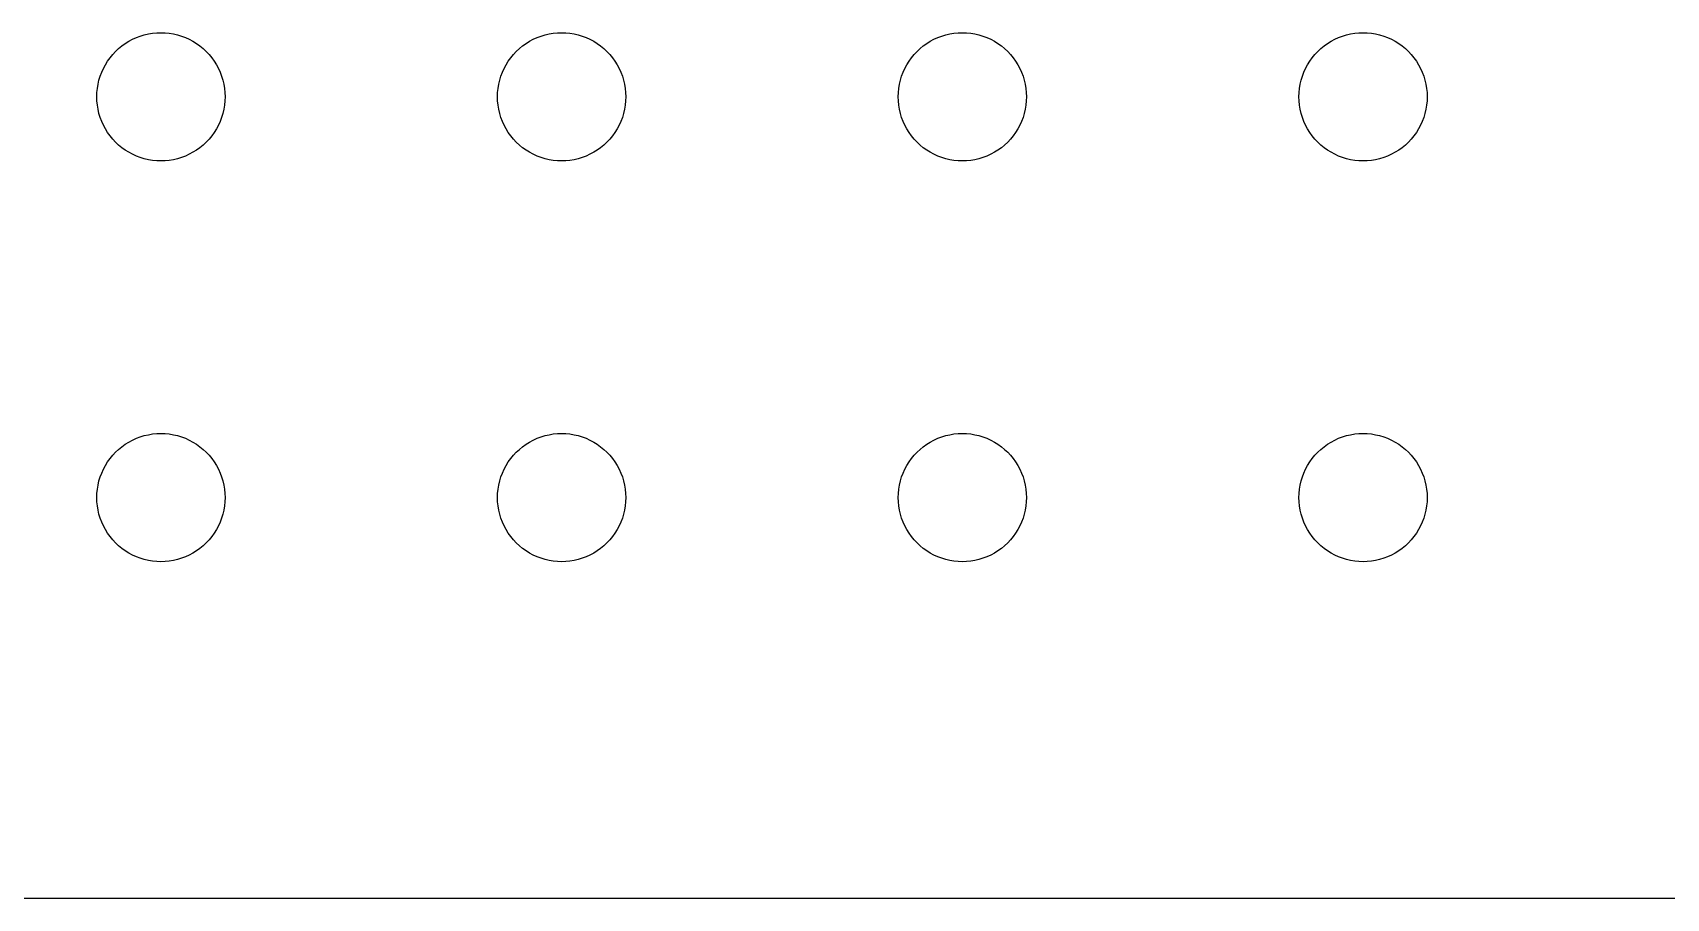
# Model space of a CAD drawing. Header units: metres. Extents: x -80 to 80, y -50 to 50.
# Drawn here: x -3.2 to 37.57, y -50 to -28.4 of the extents above; entities that cross this region are included whole.
import ezdxf

# ---------------------------------------------------------------- set-up
doc = ezdxf.new("R2010")
doc.units = ezdxf.units.M

msp = doc.modelspace()

# ---------------------------------------------------------------- linework, layer by layer
for p, q in [((-0.707657, -28.565), (-0.612289, -28.5218)), ((-0.612289, -28.5218), (-0.514297, -28.4849)), ((-0.514297, -28.4849), (-0.414108, -28.4545)), ((-0.414108, -28.4545), (-0.312134, -28.4307)), ((-0.312134, -28.4307), (-0.208832, -28.4137)), ((-0.208832, -28.4137), (-0.104645, -28.4034)), ((-0.104645, -28.4034), (0, -28.4)), ((0, -28.4), (0.104645, -28.4034)), ((0.104645, -28.4034), (0.208832, -28.4137)), ((0.208832, -28.4137), (0.312134, -28.4307)), ((0.312134, -28.4307), (0.414108, -28.4545)), ((0.414108, -28.4545), (0.514297, -28.4849)), ((0.514297, -28.4849), (0.612289, -28.5218)), ((0.612289, -28.5218), (0.707657, -28.565)), ((9.29233, -28.565), (9.3877, -28.5218)), ((9.3877, -28.5218), (9.48569, -28.4849)), ((9.48569, -28.4849), (9.58588, -28.4545)), ((9.58588, -28.4545), (9.68785, -28.4307)), ((9.68785, -28.4307), (9.79115, -28.4137)), ((9.79115, -28.4137), (9.89534, -28.4034)), ((9.89534, -28.4034), (10, -28.4)), ((10, -28.4), (10.1046, -28.4034)), ((10.1046, -28.4034), (10.2088, -28.4137)), ((10.2088, -28.4137), (10.3121, -28.4307)), ((10.3121, -28.4307), (10.4141, -28.4545)), ((10.4141, -28.4545), (10.5143, -28.4849)), ((10.5143, -28.4849), (10.6123, -28.5218)), ((10.6123, -28.5218), (10.7077, -28.565)), ((19.2923, -28.565), (19.3877, -28.5218)), ((19.3877, -28.5218), (19.4857, -28.4849)), ((19.4857, -28.4849), (19.5859, -28.4545)), ((19.5859, -28.4545), (19.6879, -28.4307)), ((19.6879, -28.4307), (19.7912, -28.4137)), ((19.7912, -28.4137), (19.8953, -28.4034)), ((19.8953, -28.4034), (20, -28.4)), ((20, -28.4), (20.1046, -28.4034)), ((20.1046, -28.4034), (20.2088, -28.4137)), ((20.2088, -28.4137), (20.3121, -28.4307)), ((20.3121, -28.4307), (20.4141, -28.4545)), ((20.4141, -28.4545), (20.5143, -28.4849)), ((20.5143, -28.4849), (20.6123, -28.5218)), ((20.6123, -28.5218), (20.7077, -28.565)), ((29.2923, -28.565), (29.3877, -28.5218)), ((29.3877, -28.5218), (29.4857, -28.4849)), ((29.4857, -28.4849), (29.5859, -28.4545)), ((29.5859, -28.4545), (29.6879, -28.4307)), ((29.6879, -28.4307), (29.7912, -28.4137)), ((29.7912, -28.4137), (29.8953, -28.4034)), ((29.8953, -28.4034), (30, -28.4)), ((30, -28.4), (30.1046, -28.4034)), ((30.1046, -28.4034), (30.2088, -28.4137)), ((30.2088, -28.4137), (30.3121, -28.4307)), ((30.3121, -28.4307), (30.4141, -28.4545)), ((30.4141, -28.4545), (30.5143, -28.4849)), ((30.5143, -28.4849), (30.6123, -28.5218)), ((30.6123, -28.5218), (30.7077, -28.565)), ((-1.26936, -29.026), (-1.20294, -28.945)), ((-1.20294, -28.945), (-1.13136, -28.8686)), ((-1.13136, -28.8686), (-1.05495, -28.797)), ((-1.05495, -28.797), (-0.974014, -28.7306)), ((-0.974014, -28.7306), (-0.888901, -28.6696)), ((-0.888901, -28.6696), (-0.799988, -28.6143)), ((-0.799988, -28.6143), (-0.707657, -28.565)), ((0.707657, -28.565), (0.799988, -28.6143)), ((0.799988, -28.6143), (0.888901, -28.6696)), ((0.888901, -28.6696), (0.974014, -28.7306)), ((0.974014, -28.7306), (1.05495, -28.797)), ((1.05495, -28.797), (1.13136, -28.8686)), ((1.13136, -28.8686), (1.20294, -28.945)), ((1.20294, -28.945), (1.26936, -29.026)), ((8.73062, -29.026), (8.79704, -28.945)), ((8.79704, -28.945), (8.86862, -28.8686)), ((8.86862, -28.8686), (8.94504, -28.797)), ((8.94504, -28.797), (9.02597, -28.7306)), ((9.02597, -28.7306), (9.11108, -28.6696)), ((9.11108, -28.6696), (9.2, -28.6143)), ((9.2, -28.6143), (9.29233, -28.565)), ((10.7077, -28.565), (10.8, -28.6143)), ((10.8, -28.6143), (10.8889, -28.6696)), ((10.8889, -28.6696), (10.974, -28.7306)), ((10.974, -28.7306), (11.0549, -28.797)), ((11.0549, -28.797), (11.1314, -28.8686)), ((11.1314, -28.8686), (11.2029, -28.945)), ((11.2029, -28.945), (11.2694, -29.026)), ((18.7306, -29.026), (18.797, -28.945)), ((18.797, -28.945), (18.8686, -28.8686)), ((18.8686, -28.8686), (18.945, -28.797)), ((18.945, -28.797), (19.026, -28.7306)), ((19.026, -28.7306), (19.1111, -28.6696)), ((19.1111, -28.6696), (19.2, -28.6143)), ((19.2, -28.6143), (19.2923, -28.565)), ((20.7077, -28.565), (20.8, -28.6143)), ((20.8, -28.6143), (20.8889, -28.6696)), ((20.8889, -28.6696), (20.974, -28.7306)), ((20.974, -28.7306), (21.0549, -28.797)), ((21.0549, -28.797), (21.1314, -28.8686)), ((21.1314, -28.8686), (21.2029, -28.945)), ((21.2029, -28.945), (21.2694, -29.026)), ((28.7306, -29.026), (28.797, -28.945)), ((28.797, -28.945), (28.8686, -28.8686)), ((28.8686, -28.8686), (28.945, -28.797)), ((28.945, -28.797), (29.026, -28.7306)), ((29.026, -28.7306), (29.1111, -28.6696)), ((29.1111, -28.6696), (29.2, -28.6143)), ((29.2, -28.6143), (29.2923, -28.565)), ((30.7077, -28.565), (30.8, -28.6143)), ((30.8, -28.6143), (30.8889, -28.6696)), ((30.8889, -28.6696), (30.974, -28.7306)), ((30.974, -28.7306), (31.0549, -28.797)), ((31.0549, -28.797), (31.1314, -28.8686)), ((31.1314, -28.8686), (31.2029, -28.945)), ((31.2029, -28.945), (31.2694, -29.026)), ((-1.4782, -29.3877), (-1.43498, -29.2923)), ((-1.43498, -29.2923), (-1.38564, -29.2)), ((-1.38564, -29.2), (-1.33034, -29.1111)), ((-1.33034, -29.1111), (-1.26936, -29.026)), ((1.26936, -29.026), (1.33034, -29.1111)), ((1.33034, -29.1111), (1.38564, -29.2)), ((1.38564, -29.2), (1.43498, -29.2923)), ((1.43498, -29.2923), (1.4782, -29.3877)), ((8.52179, -29.3877), (8.565, -29.2923)), ((8.565, -29.2923), (8.61435, -29.2)), ((8.61435, -29.2), (8.66965, -29.1111)), ((8.66965, -29.1111), (8.73062, -29.026)), ((11.2694, -29.026), (11.3303, -29.1111)), ((11.3303, -29.1111), (11.3856, -29.2)), ((11.3856, -29.2), (11.435, -29.2923)), ((11.435, -29.2923), (11.4782, -29.3877)), ((18.5218, -29.3877), (18.565, -29.2923)), ((18.565, -29.2923), (18.6143, -29.2)), ((18.6143, -29.2), (18.6696, -29.1111)), ((18.6696, -29.1111), (18.7306, -29.026)), ((21.2694, -29.026), (21.3303, -29.1111)), ((21.3303, -29.1111), (21.3856, -29.2)), ((21.3856, -29.2), (21.435, -29.2923)), ((21.435, -29.2923), (21.4782, -29.3877)), ((28.5218, -29.3877), (28.565, -29.2923)), ((28.565, -29.2923), (28.6143, -29.2)), ((28.6143, -29.2), (28.6696, -29.1111)), ((28.6696, -29.1111), (28.7306, -29.026)), ((31.2694, -29.026), (31.3303, -29.1111)), ((31.3303, -29.1111), (31.3856, -29.2)), ((31.3856, -29.2), (31.435, -29.2923)), ((31.435, -29.2923), (31.4782, -29.3877)), ((-1.5863, -29.7912), (-1.56924, -29.6879)), ((-1.56924, -29.6879), (-1.54547, -29.5859)), ((-1.54547, -29.5859), (-1.51508, -29.4857)), ((-1.51508, -29.4857), (-1.4782, -29.3877)), ((1.4782, -29.3877), (1.51508, -29.4857)), ((1.51508, -29.4857), (1.54547, -29.5859)), ((1.54547, -29.5859), (1.56924, -29.6879)), ((1.56924, -29.6879), (1.5863, -29.7912)), ((8.41368, -29.7912), (8.43074, -29.6879)), ((8.43074, -29.6879), (8.45451, -29.5859)), ((8.45451, -29.5859), (8.48491, -29.4857)), ((8.48491, -29.4857), (8.52179, -29.3877)), ((11.4782, -29.3877), (11.5151, -29.4857)), ((11.5151, -29.4857), (11.5455, -29.5859)), ((11.5455, -29.5859), (11.5692, -29.6879)), ((11.5692, -29.6879), (11.5863, -29.7912)), ((18.4137, -29.7912), (18.4307, -29.6879)), ((18.4307, -29.6879), (18.4545, -29.5859)), ((18.4545, -29.5859), (18.4849, -29.4857)), ((18.4849, -29.4857), (18.5218, -29.3877)), ((21.4782, -29.3877), (21.5151, -29.4857)), ((21.5151, -29.4857), (21.5455, -29.5859)), ((21.5455, -29.5859), (21.5692, -29.6879)), ((21.5692, -29.6879), (21.5863, -29.7912)), ((28.4137, -29.7912), (28.4307, -29.6879)), ((28.4307, -29.6879), (28.4545, -29.5859)), ((28.4545, -29.5859), (28.4849, -29.4857)), ((28.4849, -29.4857), (28.5218, -29.3877)), ((31.4782, -29.3877), (31.5151, -29.4857)), ((31.5151, -29.4857), (31.5455, -29.5859)), ((31.5455, -29.5859), (31.5692, -29.6879)), ((31.5692, -29.6879), (31.5863, -29.7912)), ((-1.59999, -30), (-1.59657, -29.8953)), ((-1.59657, -30.1046), (-1.59999, -30)), ((-1.59657, -29.8953), (-1.5863, -29.7912)), ((-1.5863, -30.2088), (-1.59657, -30.1046)), ((1.5863, -29.7912), (1.59657, -29.8953)), ((1.59657, -30.1046), (1.5863, -30.2088)), ((1.59657, -29.8953), (1.59999, -30)), ((1.59999, -30), (1.59657, -30.1046)), ((8.39999, -30), (8.40341, -29.8953)), ((8.40341, -30.1046), (8.39999, -30)), ((8.40341, -29.8953), (8.41368, -29.7912)), ((8.41368, -30.2088), (8.40341, -30.1046)), ((11.5863, -29.7912), (11.5966, -29.8953)), ((11.5966, -30.1046), (11.5863, -30.2088)), ((11.5966, -29.8953), (11.6, -30)), ((11.6, -30), (11.5966, -30.1046)), ((18.4, -30), (18.4034, -29.8953)), ((18.4034, -30.1046), (18.4, -30)), ((18.4034, -29.8953), (18.4137, -29.7912)), ((18.4137, -30.2088), (18.4034, -30.1046)), ((21.5863, -29.7912), (21.5966, -29.8953)), ((21.5966, -30.1046), (21.5863, -30.2088)), ((21.5966, -29.8953), (21.6, -30)), ((21.6, -30), (21.5966, -30.1046)), ((28.4, -30), (28.4034, -29.8953)), ((28.4034, -30.1046), (28.4, -30)), ((28.4034, -29.8953), (28.4137, -29.7912)), ((28.4137, -30.2088), (28.4034, -30.1046)), ((31.5863, -29.7912), (31.5966, -29.8953)), ((31.5966, -30.1046), (31.5863, -30.2088)), ((31.5966, -29.8953), (31.6, -30)), ((31.6, -30), (31.5966, -30.1046)), ((-1.56924, -30.3121), (-1.5863, -30.2088)), ((-1.54547, -30.4141), (-1.56924, -30.3121)), ((-1.51508, -30.5143), (-1.54547, -30.4141)), ((-1.4782, -30.6123), (-1.51508, -30.5143)), ((1.51508, -30.5143), (1.4782, -30.6123)), ((1.54547, -30.4141), (1.51508, -30.5143)), ((1.56924, -30.3121), (1.54547, -30.4141)), ((1.5863, -30.2088), (1.56924, -30.3121)), ((8.43074, -30.3121), (8.41368, -30.2088)), ((8.45451, -30.4141), (8.43074, -30.3121)), ((8.48491, -30.5143), (8.45451, -30.4141)), ((8.52179, -30.6123), (8.48491, -30.5143)), ((11.5151, -30.5143), (11.4782, -30.6123)), ((11.5455, -30.4141), (11.5151, -30.5143)), ((11.5692, -30.3121), (11.5455, -30.4141)), ((11.5863, -30.2088), (11.5692, -30.3121)), ((18.4307, -30.3121), (18.4137, -30.2088)), ((18.4545, -30.4141), (18.4307, -30.3121)), ((18.4849, -30.5143), (18.4545, -30.4141)), ((18.5218, -30.6123), (18.4849, -30.5143)), ((21.5151, -30.5143), (21.4782, -30.6123)), ((21.5455, -30.4141), (21.5151, -30.5143)), ((21.5692, -30.3121), (21.5455, -30.4141)), ((21.5863, -30.2088), (21.5692, -30.3121)), ((28.4307, -30.3121), (28.4137, -30.2088)), ((28.4545, -30.4141), (28.4307, -30.3121)), ((28.4849, -30.5143), (28.4545, -30.4141)), ((28.5218, -30.6123), (28.4849, -30.5143)), ((31.5151, -30.5143), (31.4782, -30.6123)), ((31.5455, -30.4141), (31.5151, -30.5143)), ((31.5692, -30.3121), (31.5455, -30.4141)), ((31.5863, -30.2088), (31.5692, -30.3121)), ((-1.43498, -30.7077), (-1.4782, -30.6123)), ((-1.38564, -30.8), (-1.43498, -30.7077)), ((-1.33034, -30.8889), (-1.38564, -30.8)), ((-1.26936, -30.974), (-1.33034, -30.8889)), ((-1.20294, -31.0549), (-1.26936, -30.974)), ((1.26936, -30.974), (1.20294, -31.0549)), ((1.33034, -30.8889), (1.26936, -30.974)), ((1.38564, -30.8), (1.33034, -30.8889)), ((1.43498, -30.7077), (1.38564, -30.8)), ((1.4782, -30.6123), (1.43498, -30.7077)), ((8.565, -30.7077), (8.52179, -30.6123)), ((8.61435, -30.8), (8.565, -30.7077)), ((8.66965, -30.8889), (8.61435, -30.8)), ((8.73062, -30.974), (8.66965, -30.8889)), ((8.79704, -31.0549), (8.73062, -30.974)), ((11.2694, -30.974), (11.2029, -31.0549)), ((11.3303, -30.8889), (11.2694, -30.974)), ((11.3856, -30.8), (11.3303, -30.8889)), ((11.435, -30.7077), (11.3856, -30.8)), ((11.4782, -30.6123), (11.435, -30.7077)), ((18.565, -30.7077), (18.5218, -30.6123)), ((18.6143, -30.8), (18.565, -30.7077)), ((18.6696, -30.8889), (18.6143, -30.8)), ((18.7306, -30.974), (18.6696, -30.8889)), ((18.797, -31.0549), (18.7306, -30.974)), ((21.2694, -30.974), (21.2029, -31.0549)), ((21.3303, -30.8889), (21.2694, -30.974)), ((21.3856, -30.8), (21.3303, -30.8889)), ((21.435, -30.7077), (21.3856, -30.8)), ((21.4782, -30.6123), (21.435, -30.7077)), ((28.565, -30.7077), (28.5218, -30.6123)), ((28.6143, -30.8), (28.565, -30.7077)), ((28.6696, -30.8889), (28.6143, -30.8)), ((28.7306, -30.974), (28.6696, -30.8889)), ((28.797, -31.0549), (28.7306, -30.974)), ((31.2694, -30.974), (31.2029, -31.0549)), ((31.3303, -30.8889), (31.2694, -30.974)), ((31.3856, -30.8), (31.3303, -30.8889)), ((31.435, -30.7077), (31.3856, -30.8)), ((31.4782, -30.6123), (31.435, -30.7077)), ((-1.13136, -31.1314), (-1.20294, -31.0549)), ((-1.05495, -31.2029), (-1.13136, -31.1314)), ((-0.974014, -31.2694), (-1.05495, -31.2029)), ((-0.888901, -31.3303), (-0.974014, -31.2694)), ((-0.799988, -31.3856), (-0.888901, -31.3303)), ((-0.707657, -31.435), (-0.799988, -31.3856)), ((0.799988, -31.3856), (0.707657, -31.435)), ((0.888901, -31.3303), (0.799988, -31.3856)), ((0.974014, -31.2694), (0.888901, -31.3303)), ((1.05495, -31.2029), (0.974014, -31.2694)), ((1.13136, -31.1314), (1.05495, -31.2029)), ((1.20294, -31.0549), (1.13136, -31.1314)), ((8.86862, -31.1314), (8.79704, -31.0549)), ((8.94504, -31.2029), (8.86862, -31.1314)), ((9.02597, -31.2694), (8.94504, -31.2029)), ((9.11108, -31.3303), (9.02597, -31.2694)), ((9.2, -31.3856), (9.11108, -31.3303)), ((9.29233, -31.435), (9.2, -31.3856)), ((10.8, -31.3856), (10.7077, -31.435)), ((10.8889, -31.3303), (10.8, -31.3856)), ((10.974, -31.2694), (10.8889, -31.3303)), ((11.0549, -31.2029), (10.974, -31.2694)), ((11.1314, -31.1314), (11.0549, -31.2029)), ((11.2029, -31.0549), (11.1314, -31.1314)), ((18.8686, -31.1314), (18.797, -31.0549)), ((18.945, -31.2029), (18.8686, -31.1314)), ((19.026, -31.2694), (18.945, -31.2029)), ((19.1111, -31.3303), (19.026, -31.2694)), ((19.2, -31.3856), (19.1111, -31.3303)), ((19.2923, -31.435), (19.2, -31.3856)), ((20.8, -31.3856), (20.7077, -31.435)), ((20.8889, -31.3303), (20.8, -31.3856)), ((20.974, -31.2694), (20.8889, -31.3303)), ((21.0549, -31.2029), (20.974, -31.2694)), ((21.1314, -31.1314), (21.0549, -31.2029)), ((21.2029, -31.0549), (21.1314, -31.1314)), ((28.8686, -31.1314), (28.797, -31.0549)), ((28.945, -31.2029), (28.8686, -31.1314)), ((29.026, -31.2694), (28.945, -31.2029)), ((29.1111, -31.3303), (29.026, -31.2694)), ((29.2, -31.3856), (29.1111, -31.3303)), ((29.2923, -31.435), (29.2, -31.3856)), ((30.8, -31.3856), (30.7077, -31.435)), ((30.8889, -31.3303), (30.8, -31.3856)), ((30.974, -31.2694), (30.8889, -31.3303)), ((31.0549, -31.2029), (30.974, -31.2694)), ((31.1314, -31.1314), (31.0549, -31.2029)), ((31.2029, -31.0549), (31.1314, -31.1314)), ((-0.612289, -31.4782), (-0.707657, -31.435)), ((-0.514297, -31.5151), (-0.612289, -31.4782)), ((-0.414108, -31.5455), (-0.514297, -31.5151)), ((-0.312134, -31.5692), (-0.414108, -31.5455)), ((-0.208832, -31.5863), (-0.312134, -31.5692)), ((-0.104645, -31.5966), (-0.208832, -31.5863)), ((0, -31.6), (-0.104645, -31.5966)), ((0.104645, -31.5966), (0, -31.6)), ((0.208832, -31.5863), (0.104645, -31.5966)), ((0.312134, -31.5692), (0.208832, -31.5863)), ((0.414108, -31.5455), (0.312134, -31.5692)), ((0.514297, -31.5151), (0.414108, -31.5455)), ((0.612289, -31.4782), (0.514297, -31.5151)), ((0.707657, -31.435), (0.612289, -31.4782)), ((9.3877, -31.4782), (9.29233, -31.435)), ((9.48569, -31.5151), (9.3877, -31.4782)), ((9.58588, -31.5455), (9.48569, -31.5151)), ((9.68785, -31.5692), (9.58588, -31.5455)), ((9.79115, -31.5863), (9.68785, -31.5692)), ((9.89534, -31.5966), (9.79115, -31.5863)), ((10, -31.6), (9.89534, -31.5966)), ((10.1046, -31.5966), (10, -31.6)), ((10.2088, -31.5863), (10.1046, -31.5966)), ((10.3121, -31.5692), (10.2088, -31.5863)), ((10.4141, -31.5455), (10.3121, -31.5692)), ((10.5143, -31.5151), (10.4141, -31.5455)), ((10.6123, -31.4782), (10.5143, -31.5151)), ((10.7077, -31.435), (10.6123, -31.4782)), ((19.3877, -31.4782), (19.2923, -31.435)), ((19.4857, -31.5151), (19.3877, -31.4782)), ((19.5859, -31.5455), (19.4857, -31.5151)), ((19.6879, -31.5692), (19.5859, -31.5455)), ((19.7912, -31.5863), (19.6879, -31.5692)), ((19.8953, -31.5966), (19.7912, -31.5863)), ((20, -31.6), (19.8953, -31.5966)), ((20.1046, -31.5966), (20, -31.6)), ((20.2088, -31.5863), (20.1046, -31.5966)), ((20.3121, -31.5692), (20.2088, -31.5863)), ((20.4141, -31.5455), (20.3121, -31.5692)), ((20.5143, -31.5151), (20.4141, -31.5455)), ((20.6123, -31.4782), (20.5143, -31.5151)), ((20.7077, -31.435), (20.6123, -31.4782)), ((29.3877, -31.4782), (29.2923, -31.435)), ((29.4857, -31.5151), (29.3877, -31.4782)), ((29.5859, -31.5455), (29.4857, -31.5151)), ((29.6879, -31.5692), (29.5859, -31.5455)), ((29.7912, -31.5863), (29.6879, -31.5692)), ((29.8953, -31.5966), (29.7912, -31.5863)), ((30, -31.6), (29.8953, -31.5966)), ((30.1046, -31.5966), (30, -31.6)), ((30.2088, -31.5863), (30.1046, -31.5966)), ((30.3121, -31.5692), (30.2088, -31.5863)), ((30.4141, -31.5455), (30.3121, -31.5692)), ((30.5143, -31.5151), (30.4141, -31.5455)), ((30.6123, -31.4782), (30.5143, -31.5151)), ((30.7077, -31.435), (30.6123, -31.4782)), ((-0.974014, -38.7306), (-0.888901, -38.6696)), ((-0.888901, -38.6696), (-0.799988, -38.6143)), ((-0.799988, -38.6143), (-0.707657, -38.565)), ((-0.707657, -38.565), (-0.612289, -38.5218)), ((-0.612289, -38.5218), (-0.514297, -38.4849)), ((-0.514297, -38.4849), (-0.414108, -38.4545)), ((-0.414108, -38.4545), (-0.312134, -38.4307)), ((-0.312134, -38.4307), (-0.208832, -38.4137)), ((-0.208832, -38.4137), (-0.104645, -38.4034)), ((-0.104645, -38.4034), (0, -38.4)), ((0, -38.4), (0.104645, -38.4034)), ((0.104645, -38.4034), (0.208832, -38.4137)), ((0.208832, -38.4137), (0.312134, -38.4307)), ((0.312134, -38.4307), (0.414108, -38.4545)), ((0.414108, -38.4545), (0.514297, -38.4849)), ((0.514297, -38.4849), (0.612289, -38.5218)), ((0.612289, -38.5218), (0.707657, -38.565)), ((0.707657, -38.565), (0.799988, -38.6143)), ((0.799988, -38.6143), (0.888901, -38.6696)), ((0.888901, -38.6696), (0.974014, -38.7306)), ((9.02597, -38.7306), (9.11108, -38.6696)), ((9.11108, -38.6696), (9.2, -38.6143)), ((9.2, -38.6143), (9.29233, -38.565)), ((9.29233, -38.565), (9.3877, -38.5218)), ((9.3877, -38.5218), (9.48569, -38.4849)), ((9.48569, -38.4849), (9.58588, -38.4545)), ((9.58588, -38.4545), (9.68785, -38.4307)), ((9.68785, -38.4307), (9.79115, -38.4137)), ((9.79115, -38.4137), (9.89534, -38.4034)), ((9.89534, -38.4034), (10, -38.4)), ((10, -38.4), (10.1046, -38.4034)), ((10.1046, -38.4034), (10.2088, -38.4137)), ((10.2088, -38.4137), (10.3121, -38.4307)), ((10.3121, -38.4307), (10.4141, -38.4545)), ((10.4141, -38.4545), (10.5143, -38.4849)), ((10.5143, -38.4849), (10.6123, -38.5218)), ((10.6123, -38.5218), (10.7077, -38.565)), ((10.7077, -38.565), (10.8, -38.6143)), ((10.8, -38.6143), (10.8889, -38.6696)), ((10.8889, -38.6696), (10.974, -38.7306)), ((19.026, -38.7306), (19.1111, -38.6696)), ((19.1111, -38.6696), (19.2, -38.6143)), ((19.2, -38.6143), (19.2923, -38.565)), ((19.2923, -38.565), (19.3877, -38.5218)), ((19.3877, -38.5218), (19.4857, -38.4849)), ((19.4857, -38.4849), (19.5859, -38.4545)), ((19.5859, -38.4545), (19.6879, -38.4307)), ((19.6879, -38.4307), (19.7912, -38.4137)), ((19.7912, -38.4137), (19.8953, -38.4034)), ((19.8953, -38.4034), (20, -38.4)), ((20, -38.4), (20.1046, -38.4034)), ((20.1046, -38.4034), (20.2088, -38.4137)), ((20.2088, -38.4137), (20.3121, -38.4307)), ((20.3121, -38.4307), (20.4141, -38.4545)), ((20.4141, -38.4545), (20.5143, -38.4849)), ((20.5143, -38.4849), (20.6123, -38.5218)), ((20.6123, -38.5218), (20.7077, -38.565)), ((20.7077, -38.565), (20.8, -38.6143)), ((20.8, -38.6143), (20.8889, -38.6696)), ((20.8889, -38.6696), (20.974, -38.7306)), ((29.026, -38.7306), (29.1111, -38.6696)), ((29.1111, -38.6696), (29.2, -38.6143)), ((29.2, -38.6143), (29.2923, -38.565)), ((29.2923, -38.565), (29.3877, -38.5218)), ((29.3877, -38.5218), (29.4857, -38.4849)), ((29.4857, -38.4849), (29.5859, -38.4545)), ((29.5859, -38.4545), (29.6879, -38.4307)), ((29.6879, -38.4307), (29.7912, -38.4137)), ((29.7912, -38.4137), (29.8953, -38.4034)), ((29.8953, -38.4034), (30, -38.4)), ((30, -38.4), (30.1046, -38.4034)), ((30.1046, -38.4034), (30.2088, -38.4137)), ((30.2088, -38.4137), (30.3121, -38.4307)), ((30.3121, -38.4307), (30.4141, -38.4545)), ((30.4141, -38.4545), (30.5143, -38.4849)), ((30.5143, -38.4849), (30.6123, -38.5218)), ((30.6123, -38.5218), (30.7077, -38.565)), ((30.7077, -38.565), (30.8, -38.6143)), ((30.8, -38.6143), (30.8889, -38.6696)), ((30.8889, -38.6696), (30.974, -38.7306)), ((-1.38564, -39.2), (-1.33034, -39.1111)), ((-1.33034, -39.1111), (-1.26936, -39.026)), ((-1.26936, -39.026), (-1.20294, -38.945)), ((-1.20294, -38.945), (-1.13136, -38.8686)), ((-1.13136, -38.8686), (-1.05495, -38.797)), ((-1.05495, -38.797), (-0.974014, -38.7306)), ((0.974014, -38.7306), (1.05495, -38.797)), ((1.05495, -38.797), (1.13136, -38.8686)), ((1.13136, -38.8686), (1.20294, -38.945)), ((1.20294, -38.945), (1.26936, -39.026)), ((1.26936, -39.026), (1.33034, -39.1111)), ((1.33034, -39.1111), (1.38564, -39.2)), ((8.61435, -39.2), (8.66965, -39.1111)), ((8.66965, -39.1111), (8.73062, -39.026)), ((8.73062, -39.026), (8.79704, -38.945)), ((8.79704, -38.945), (8.86862, -38.8686)), ((8.86862, -38.8686), (8.94504, -38.797)), ((8.94504, -38.797), (9.02597, -38.7306)), ((10.974, -38.7306), (11.0549, -38.797)), ((11.0549, -38.797), (11.1314, -38.8686)), ((11.1314, -38.8686), (11.2029, -38.945)), ((11.2029, -38.945), (11.2694, -39.026)), ((11.2694, -39.026), (11.3303, -39.1111)), ((11.3303, -39.1111), (11.3856, -39.2)), ((18.6143, -39.2), (18.6696, -39.1111)), ((18.6696, -39.1111), (18.7306, -39.026)), ((18.7306, -39.026), (18.797, -38.945)), ((18.797, -38.945), (18.8686, -38.8686)), ((18.8686, -38.8686), (18.945, -38.797)), ((18.945, -38.797), (19.026, -38.7306)), ((20.974, -38.7306), (21.0549, -38.797)), ((21.0549, -38.797), (21.1314, -38.8686)), ((21.1314, -38.8686), (21.2029, -38.945)), ((21.2029, -38.945), (21.2694, -39.026)), ((21.2694, -39.026), (21.3303, -39.1111)), ((21.3303, -39.1111), (21.3856, -39.2)), ((28.6143, -39.2), (28.6696, -39.1111)), ((28.6696, -39.1111), (28.7306, -39.026)), ((28.7306, -39.026), (28.797, -38.945)), ((28.797, -38.945), (28.8686, -38.8686)), ((28.8686, -38.8686), (28.945, -38.797)), ((28.945, -38.797), (29.026, -38.7306)), ((30.974, -38.7306), (31.0549, -38.797)), ((31.0549, -38.797), (31.1314, -38.8686)), ((31.1314, -38.8686), (31.2029, -38.945)), ((31.2029, -38.945), (31.2694, -39.026)), ((31.2694, -39.026), (31.3303, -39.1111)), ((31.3303, -39.1111), (31.3856, -39.2)), ((-1.54547, -39.5859), (-1.51508, -39.4857)), ((-1.51508, -39.4857), (-1.4782, -39.3877)), ((-1.4782, -39.3877), (-1.43498, -39.2923)), ((-1.43498, -39.2923), (-1.38564, -39.2)), ((1.38564, -39.2), (1.43498, -39.2923)), ((1.43498, -39.2923), (1.4782, -39.3877)), ((1.4782, -39.3877), (1.51508, -39.4857)), ((1.51508, -39.4857), (1.54547, -39.5859)), ((8.45451, -39.5859), (8.48491, -39.4857)), ((8.48491, -39.4857), (8.52179, -39.3877)), ((8.52179, -39.3877), (8.565, -39.2923)), ((8.565, -39.2923), (8.61435, -39.2)), ((11.3856, -39.2), (11.435, -39.2923)), ((11.435, -39.2923), (11.4782, -39.3877)), ((11.4782, -39.3877), (11.5151, -39.4857)), ((11.5151, -39.4857), (11.5455, -39.5859)), ((18.4545, -39.5859), (18.4849, -39.4857)), ((18.4849, -39.4857), (18.5218, -39.3877)), ((18.5218, -39.3877), (18.565, -39.2923)), ((18.565, -39.2923), (18.6143, -39.2)), ((21.3856, -39.2), (21.435, -39.2923)), ((21.435, -39.2923), (21.4782, -39.3877)), ((21.4782, -39.3877), (21.5151, -39.4857)), ((21.5151, -39.4857), (21.5455, -39.5859)), ((28.4545, -39.5859), (28.4849, -39.4857)), ((28.4849, -39.4857), (28.5218, -39.3877)), ((28.5218, -39.3877), (28.565, -39.2923)), ((28.565, -39.2923), (28.6143, -39.2)), ((31.3856, -39.2), (31.435, -39.2923)), ((31.435, -39.2923), (31.4782, -39.3877)), ((31.4782, -39.3877), (31.5151, -39.4857)), ((31.5151, -39.4857), (31.5455, -39.5859)), ((-1.59999, -40), (-1.59657, -39.8953)), ((-1.59657, -39.8953), (-1.5863, -39.7912)), ((-1.5863, -39.7912), (-1.56924, -39.6879)), ((-1.56924, -39.6879), (-1.54547, -39.5859)), ((1.54547, -39.5859), (1.56924, -39.6879)), ((1.56924, -39.6879), (1.5863, -39.7912)), ((1.5863, -39.7912), (1.59657, -39.8953)), ((1.59657, -39.8953), (1.59999, -40)), ((8.39999, -40), (8.40341, -39.8953)), ((8.40341, -39.8953), (8.41368, -39.7912)), ((8.41368, -39.7912), (8.43074, -39.6879)), ((8.43074, -39.6879), (8.45451, -39.5859)), ((11.5455, -39.5859), (11.5692, -39.6879)), ((11.5692, -39.6879), (11.5863, -39.7912)), ((11.5863, -39.7912), (11.5966, -39.8953)), ((11.5966, -39.8953), (11.6, -40)), ((18.4, -40), (18.4034, -39.8953)), ((18.4034, -39.8953), (18.4137, -39.7912)), ((18.4137, -39.7912), (18.4307, -39.6879)), ((18.4307, -39.6879), (18.4545, -39.5859)), ((21.5455, -39.5859), (21.5692, -39.6879)), ((21.5692, -39.6879), (21.5863, -39.7912)), ((21.5863, -39.7912), (21.5966, -39.8953)), ((21.5966, -39.8953), (21.6, -40)), ((28.4, -40), (28.4034, -39.8953)), ((28.4034, -39.8953), (28.4137, -39.7912)), ((28.4137, -39.7912), (28.4307, -39.6879)), ((28.4307, -39.6879), (28.4545, -39.5859)), ((31.5455, -39.5859), (31.5692, -39.6879)), ((31.5692, -39.6879), (31.5863, -39.7912)), ((31.5863, -39.7912), (31.5966, -39.8953)), ((31.5966, -39.8953), (31.6, -40)), ((-1.59657, -40.1046), (-1.59999, -40)), ((-1.5863, -40.2088), (-1.59657, -40.1046)), ((-1.56924, -40.3121), (-1.5863, -40.2088)), ((-1.54547, -40.4141), (-1.56924, -40.3121)), ((1.56924, -40.3121), (1.54547, -40.4141)), ((1.5863, -40.2088), (1.56924, -40.3121)), ((1.59657, -40.1046), (1.5863, -40.2088)), ((1.59999, -40), (1.59657, -40.1046)), ((8.40341, -40.1046), (8.39999, -40)), ((8.41368, -40.2088), (8.40341, -40.1046)), ((8.43074, -40.3121), (8.41368, -40.2088)), ((8.45451, -40.4141), (8.43074, -40.3121)), ((11.5692, -40.3121), (11.5455, -40.4141)), ((11.5863, -40.2088), (11.5692, -40.3121)), ((11.5966, -40.1046), (11.5863, -40.2088)), ((11.6, -40), (11.5966, -40.1046)), ((18.4034, -40.1046), (18.4, -40)), ((18.4137, -40.2088), (18.4034, -40.1046)), ((18.4307, -40.3121), (18.4137, -40.2088)), ((18.4545, -40.4141), (18.4307, -40.3121)), ((21.5692, -40.3121), (21.5455, -40.4141)), ((21.5863, -40.2088), (21.5692, -40.3121)), ((21.5966, -40.1046), (21.5863, -40.2088)), ((21.6, -40), (21.5966, -40.1046)), ((28.4034, -40.1046), (28.4, -40)), ((28.4137, -40.2088), (28.4034, -40.1046)), ((28.4307, -40.3121), (28.4137, -40.2088)), ((28.4545, -40.4141), (28.4307, -40.3121)), ((31.5692, -40.3121), (31.5455, -40.4141)), ((31.5863, -40.2088), (31.5692, -40.3121)), ((31.5966, -40.1046), (31.5863, -40.2088)), ((31.6, -40), (31.5966, -40.1046)), ((-1.51508, -40.5143), (-1.54547, -40.4141)), ((-1.4782, -40.6123), (-1.51508, -40.5143)), ((-1.43498, -40.7077), (-1.4782, -40.6123)), ((-1.38564, -40.8), (-1.43498, -40.7077)), ((1.43498, -40.7077), (1.38564, -40.8)), ((1.4782, -40.6123), (1.43498, -40.7077)), ((1.51508, -40.5143), (1.4782, -40.6123)), ((1.54547, -40.4141), (1.51508, -40.5143)), ((8.48491, -40.5143), (8.45451, -40.4141)), ((8.52179, -40.6123), (8.48491, -40.5143)), ((8.565, -40.7077), (8.52179, -40.6123)), ((8.61435, -40.8), (8.565, -40.7077)), ((11.435, -40.7077), (11.3856, -40.8)), ((11.4782, -40.6123), (11.435, -40.7077)), ((11.5151, -40.5143), (11.4782, -40.6123)), ((11.5455, -40.4141), (11.5151, -40.5143)), ((18.4849, -40.5143), (18.4545, -40.4141)), ((18.5218, -40.6123), (18.4849, -40.5143)), ((18.565, -40.7077), (18.5218, -40.6123)), ((18.6143, -40.8), (18.565, -40.7077)), ((21.435, -40.7077), (21.3856, -40.8)), ((21.4782, -40.6123), (21.435, -40.7077)), ((21.5151, -40.5143), (21.4782, -40.6123)), ((21.5455, -40.4141), (21.5151, -40.5143)), ((28.4849, -40.5143), (28.4545, -40.4141)), ((28.5218, -40.6123), (28.4849, -40.5143)), ((28.565, -40.7077), (28.5218, -40.6123)), ((28.6143, -40.8), (28.565, -40.7077)), ((31.435, -40.7077), (31.3856, -40.8)), ((31.4782, -40.6123), (31.435, -40.7077)), ((31.5151, -40.5143), (31.4782, -40.6123)), ((31.5455, -40.4141), (31.5151, -40.5143)), ((-1.33034, -40.8889), (-1.38564, -40.8)), ((-1.26936, -40.974), (-1.33034, -40.8889)), ((-1.20294, -41.0549), (-1.26936, -40.974)), ((-1.13136, -41.1314), (-1.20294, -41.0549)), ((-1.05495, -41.2029), (-1.13136, -41.1314)), ((1.13136, -41.1314), (1.05495, -41.2029)), ((1.20294, -41.0549), (1.13136, -41.1314)), ((1.26936, -40.974), (1.20294, -41.0549)), ((1.33034, -40.8889), (1.26936, -40.974)), ((1.38564, -40.8), (1.33034, -40.8889)), ((8.66965, -40.8889), (8.61435, -40.8)), ((8.73062, -40.974), (8.66965, -40.8889)), ((8.79704, -41.0549), (8.73062, -40.974)), ((8.86862, -41.1314), (8.79704, -41.0549)), ((8.94504, -41.2029), (8.86862, -41.1314)), ((11.1314, -41.1314), (11.0549, -41.2029)), ((11.2029, -41.0549), (11.1314, -41.1314)), ((11.2694, -40.974), (11.2029, -41.0549)), ((11.3303, -40.8889), (11.2694, -40.974)), ((11.3856, -40.8), (11.3303, -40.8889)), ((18.6696, -40.8889), (18.6143, -40.8)), ((18.7306, -40.974), (18.6696, -40.8889)), ((18.797, -41.0549), (18.7306, -40.974)), ((18.8686, -41.1314), (18.797, -41.0549)), ((18.945, -41.2029), (18.8686, -41.1314)), ((21.1314, -41.1314), (21.0549, -41.2029)), ((21.2029, -41.0549), (21.1314, -41.1314)), ((21.2694, -40.974), (21.2029, -41.0549)), ((21.3303, -40.8889), (21.2694, -40.974)), ((21.3856, -40.8), (21.3303, -40.8889)), ((28.6696, -40.8889), (28.6143, -40.8)), ((28.7306, -40.974), (28.6696, -40.8889)), ((28.797, -41.0549), (28.7306, -40.974)), ((28.8686, -41.1314), (28.797, -41.0549)), ((28.945, -41.2029), (28.8686, -41.1314)), ((31.1314, -41.1314), (31.0549, -41.2029)), ((31.2029, -41.0549), (31.1314, -41.1314)), ((31.2694, -40.974), (31.2029, -41.0549)), ((31.3303, -40.8889), (31.2694, -40.974)), ((31.3856, -40.8), (31.3303, -40.8889)), ((-0.974014, -41.2694), (-1.05495, -41.2029)), ((-0.888901, -41.3303), (-0.974014, -41.2694)), ((-0.799988, -41.3856), (-0.888901, -41.3303)), ((-0.707657, -41.435), (-0.799988, -41.3856)), ((-0.612289, -41.4782), (-0.707657, -41.435)), ((-0.514297, -41.5151), (-0.612289, -41.4782)), ((-0.414108, -41.5455), (-0.514297, -41.5151)), ((-0.312134, -41.5692), (-0.414108, -41.5455)), ((-0.208832, -41.5863), (-0.312134, -41.5692)), ((0.312134, -41.5692), (0.208832, -41.5863)), ((0.414108, -41.5455), (0.312134, -41.5692)), ((0.514297, -41.5151), (0.414108, -41.5455)), ((0.612289, -41.4782), (0.514297, -41.5151)), ((0.707657, -41.435), (0.612289, -41.4782)), ((0.799988, -41.3856), (0.707657, -41.435)), ((0.888901, -41.3303), (0.799988, -41.3856)), ((0.974014, -41.2694), (0.888901, -41.3303)), ((1.05495, -41.2029), (0.974014, -41.2694)), ((9.02597, -41.2694), (8.94504, -41.2029)), ((9.11108, -41.3303), (9.02597, -41.2694)), ((9.2, -41.3856), (9.11108, -41.3303)), ((9.29233, -41.435), (9.2, -41.3856)), ((9.3877, -41.4782), (9.29233, -41.435)), ((9.48569, -41.5151), (9.3877, -41.4782)), ((9.58588, -41.5455), (9.48569, -41.5151)), ((9.68785, -41.5692), (9.58588, -41.5455)), ((9.79115, -41.5863), (9.68785, -41.5692)), ((10.3121, -41.5692), (10.2088, -41.5863)), ((10.4141, -41.5455), (10.3121, -41.5692)), ((10.5143, -41.5151), (10.4141, -41.5455)), ((10.6123, -41.4782), (10.5143, -41.5151)), ((10.7077, -41.435), (10.6123, -41.4782)), ((10.8, -41.3856), (10.7077, -41.435)), ((10.8889, -41.3303), (10.8, -41.3856)), ((10.974, -41.2694), (10.8889, -41.3303)), ((11.0549, -41.2029), (10.974, -41.2694)), ((19.026, -41.2694), (18.945, -41.2029)), ((19.1111, -41.3303), (19.026, -41.2694)), ((19.2, -41.3856), (19.1111, -41.3303)), ((19.2923, -41.435), (19.2, -41.3856)), ((19.3877, -41.4782), (19.2923, -41.435)), ((19.4857, -41.5151), (19.3877, -41.4782)), ((19.5859, -41.5455), (19.4857, -41.5151)), ((19.6879, -41.5692), (19.5859, -41.5455)), ((19.7912, -41.5863), (19.6879, -41.5692)), ((20.3121, -41.5692), (20.2088, -41.5863)), ((20.4141, -41.5455), (20.3121, -41.5692)), ((20.5143, -41.5151), (20.4141, -41.5455)), ((20.6123, -41.4782), (20.5143, -41.5151)), ((20.7077, -41.435), (20.6123, -41.4782)), ((20.8, -41.3856), (20.7077, -41.435)), ((20.8889, -41.3303), (20.8, -41.3856)), ((20.974, -41.2694), (20.8889, -41.3303)), ((21.0549, -41.2029), (20.974, -41.2694)), ((29.026, -41.2694), (28.945, -41.2029)), ((29.1111, -41.3303), (29.026, -41.2694)), ((29.2, -41.3856), (29.1111, -41.3303)), ((29.2923, -41.435), (29.2, -41.3856)), ((29.3877, -41.4782), (29.2923, -41.435)), ((29.4857, -41.5151), (29.3877, -41.4782)), ((29.5859, -41.5455), (29.4857, -41.5151)), ((29.6879, -41.5692), (29.5859, -41.5455)), ((29.7912, -41.5863), (29.6879, -41.5692)), ((30.3121, -41.5692), (30.2088, -41.5863)), ((30.4141, -41.5455), (30.3121, -41.5692)), ((30.5143, -41.5151), (30.4141, -41.5455)), ((30.6123, -41.4782), (30.5143, -41.5151)), ((30.7077, -41.435), (30.6123, -41.4782)), ((30.8, -41.3856), (30.7077, -41.435)), ((30.8889, -41.3303), (30.8, -41.3856)), ((30.974, -41.2694), (30.8889, -41.3303)), ((31.0549, -41.2029), (30.974, -41.2694)), ((-0.104645, -41.5966), (-0.208832, -41.5863)), ((0, -41.6), (-0.104645, -41.5966)), ((0.104645, -41.5966), (0, -41.6)), ((0.208832, -41.5863), (0.104645, -41.5966)), ((9.89534, -41.5966), (9.79115, -41.5863)), ((10, -41.6), (9.89534, -41.5966)), ((10.1046, -41.5966), (10, -41.6)), ((10.2088, -41.5863), (10.1046, -41.5966)), ((19.8953, -41.5966), (19.7912, -41.5863)), ((20, -41.6), (19.8953, -41.5966)), ((20.1046, -41.5966), (20, -41.6)), ((20.2088, -41.5863), (20.1046, -41.5966)), ((29.8953, -41.5966), (29.7912, -41.5863)), ((30, -41.6), (29.8953, -41.5966)), ((30.1046, -41.5966), (30, -41.6)), ((30.2088, -41.5863), (30.1046, -41.5966)), ((-80, -50), (80, -50))]:
    msp.add_line(p, q)

doc.saveas('drawing.dxf')
